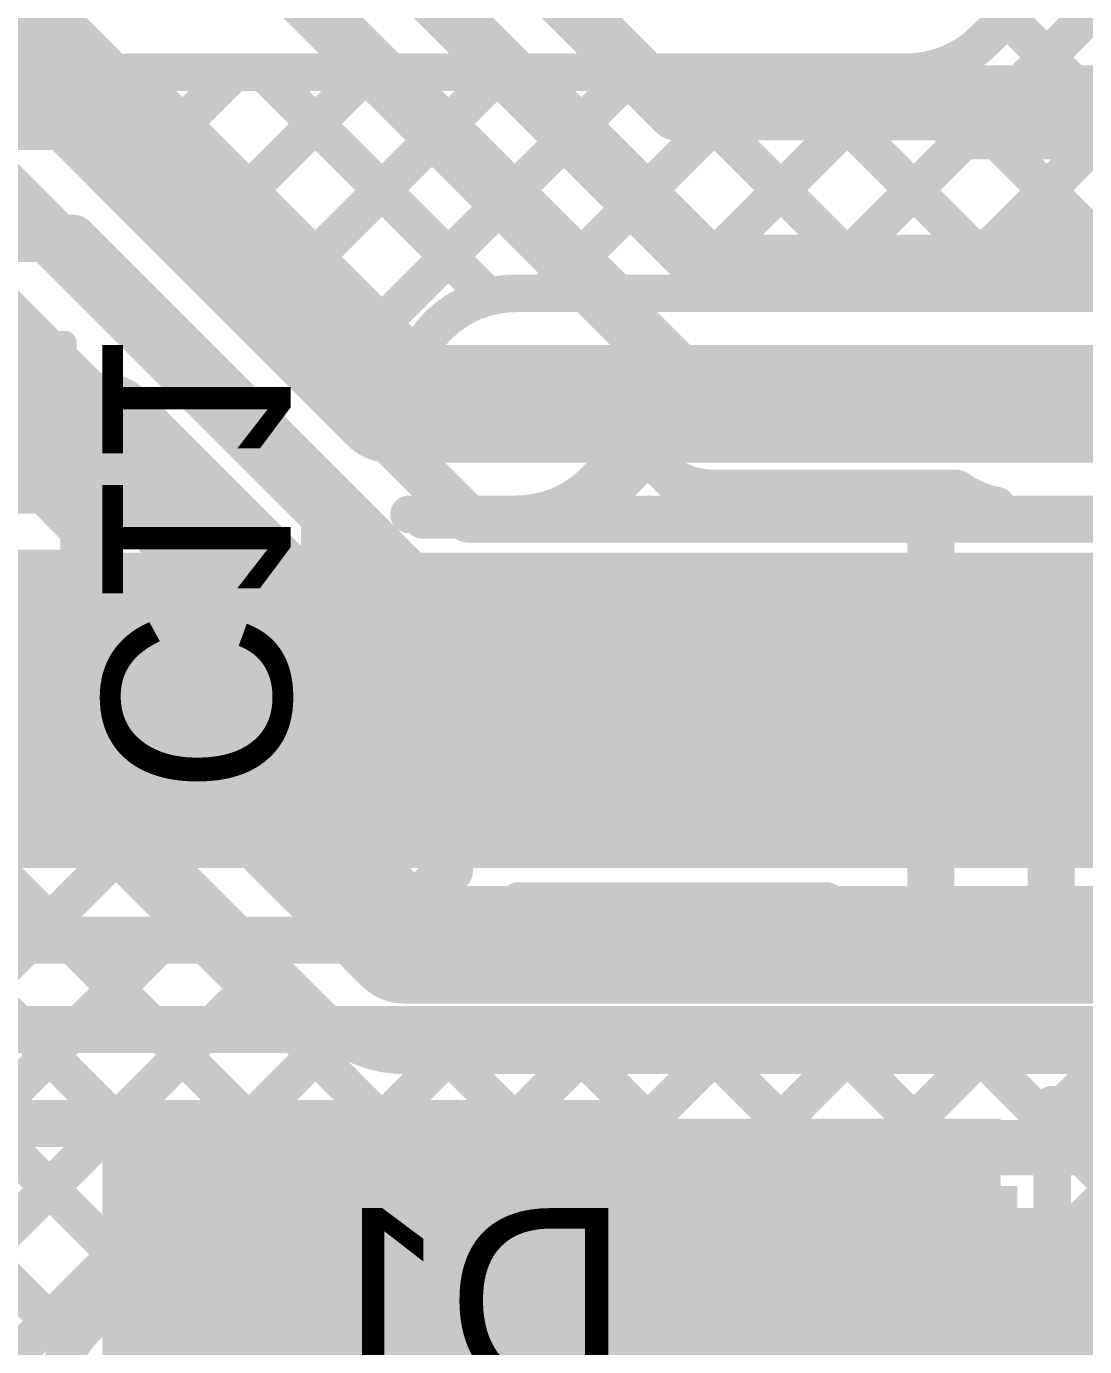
# Model space of a CAD drawing. Header units: millimetres. Extents: x 0.84 to 3.69, y 1.83 to 3.72.
# Drawn here: x 2.5548 to 2.7799, y 3.1766 to 3.4573 of the extents above; entities that cross this region are included whole.
import ezdxf

# ---------------------------------------------------------------- set-up
doc = ezdxf.new("R2010")
doc.units = ezdxf.units.MM
doc.header["$MEASUREMENT"] = 0
for name, color, linetype in [('BottomLayer', 5, 'Continuous'), ('BottomOverlay', 54, 'Continuous'), ('BottomPaste', 16, 'Continuous'), ('BottomSolder', 6, 'Continuous'), ('MultiLayer', 9, 'Continuous'), ('TopLayer', 1, 'Continuous'), ('TopOverlay', 2, 'Continuous'), ('TopPaste', 8, 'Continuous'), ('TopSolder', 216, 'Continuous'), ('ViaHoleLayer', 16, 'Continuous')]:
    doc.layers.add(name, color=color, linetype=linetype)

# ---------------------------------------------------------------- blocks, each defined once
blk = doc.blocks.new('MM3Z3V3B_B_3')
at = {"layer": 'BottomLayer'}
for points in [[(-0.05315, -0.01181), (-0.02953, -0.01181), (-0.05315, 0.01181), (-0.02953, 0.01181)], [(0.02953, -0.01181), (0.05315, -0.01181), (0.02953, 0.01181), (0.05315, 0.01181)]]:
    blk.add_solid(points, dxfattribs=at)
at = {"layer": 'BottomOverlay', "const_width": 0.005}
for points in [[(0.03891, 0.029), (-0.034, 0.029)], [(-0.034, 0.029), (-0.034, 0.021)], [(-0.034, -0.021), (-0.034, -0.029)], [(0.03891, -0.029), (-0.034, -0.029)]]:
    blk.add_lwpolyline(points, dxfattribs=at)
at = {"layer": 'BottomOverlay', "const_width": 0.0025}
for points in [[(-0.03525, 0.029, 1), (-0.03275, 0.029, 1)], [(-0.03525, 0.029, 1), (-0.03275, 0.029, 1)], [(0.03766, 0.029, 1), (0.04016, 0.029, 1)], [(-0.03525, 0.021, 1), (-0.03275, 0.021, 1)], [(-0.03525, -0.021, 1), (-0.03275, -0.021, 1)], [(-0.03525, -0.029, 1), (-0.03275, -0.029, 1)], [(-0.03525, -0.029, 1), (-0.03275, -0.029, 1)], [(0.03766, -0.029, 1), (0.04016, -0.029, 1)]]:
    blk.add_lwpolyline(points, format="xyb", close=True, dxfattribs=at)
at = {"layer": 'BottomOverlay'}
for points in [[(0.03891, 0.015), (0.083, 0.015), (0.03891, 0.031), (0.083, 0.031)], [(0.056, -0.018), (0.083, -0.018), (0.056, 0.016), (0.083, 0.016)], [(0.03891, -0.031), (0.083, -0.031), (0.03891, -0.015), (0.083, -0.015)]]:
    blk.add_solid(points, dxfattribs=at)
at = {"layer": 'BottomPaste'}
for points in [[(-0.05315, -0.01181), (-0.02953, -0.01181), (-0.05315, 0.01181), (-0.02953, 0.01181)], [(0.02953, -0.01181), (0.05315, -0.01181), (0.02953, 0.01181), (0.05315, 0.01181)]]:
    blk.add_solid(points, dxfattribs=at)
at = {"layer": 'BottomSolder'}
for points in [[(-0.05715, -0.01581), (-0.02553, -0.01581), (-0.05715, 0.01581), (-0.02553, 0.01581)], [(0.02553, -0.01581), (0.05715, -0.01581), (0.02553, 0.01581), (0.05715, 0.01581)]]:
    blk.add_solid(points, dxfattribs=at)
blk = doc.blocks.new('RES_2512_8')
at = {"layer": 'TopLayer'}
for points in [[(-0.15945, -0.06693), (-0.09646, -0.06693), (-0.15945, 0.06693), (-0.09646, 0.06693)], [(0.09646, -0.06693), (0.15945, -0.06693), (0.09646, 0.06693), (0.15945, 0.06693)]]:
    blk.add_solid(points, dxfattribs=at)
at = {"layer": 'TopOverlay', "const_width": 0.01}
for points in [[(0.16679, 0.073), (-0.167, 0.073)], [(-0.167, 0.073), (-0.167, -0.073)], [(0.16679, 0.073), (0.16679, -0.073)], [(0.16679, -0.073), (-0.167, -0.073)]]:
    blk.add_lwpolyline(points, dxfattribs=at)
at = {"layer": 'TopOverlay', "const_width": 0.005}
for points in [[(-0.1695, 0.073, 1), (-0.1645, 0.073, 1)], [(-0.1695, 0.073, 1), (-0.1645, 0.073, 1)], [(0.16429, 0.073, 1), (0.16929, 0.073, 1)], [(0.16429, 0.073, 1), (0.16929, 0.073, 1)], [(-0.1695, -0.073, 1), (-0.1645, -0.073, 1)], [(-0.1695, -0.073, 1), (-0.1645, -0.073, 1)], [(0.16429, -0.073, 1), (0.16929, -0.073, 1)], [(0.16429, -0.073, 1), (0.16929, -0.073, 1)]]:
    blk.add_lwpolyline(points, format="xyb", close=True, dxfattribs=at)
at = {"layer": 'TopPaste'}
for points in [[(-0.15945, -0.06693), (-0.09646, -0.06693), (-0.15945, 0.06693), (-0.09646, 0.06693)], [(0.09646, -0.06693), (0.15945, -0.06693), (0.09646, 0.06693), (0.15945, 0.06693)]]:
    blk.add_solid(points, dxfattribs=at)
at = {"layer": 'TopSolder'}
for points in [[(-0.16345, -0.07093), (-0.09246, -0.07093), (-0.16345, 0.07093), (-0.09246, 0.07093)], [(0.09246, -0.07093), (0.16345, -0.07093), (0.09246, 0.07093), (0.16345, 0.07093)]]:
    blk.add_solid(points, dxfattribs=at)
blk = doc.blocks.new('PS2801C_1_F3_A_18')
at = {"layer": 'TopLayer'}
for points in [[(-0.14961, 0.00728), (-0.09843, 0.00728), (-0.14961, 0.04272), (-0.09843, 0.04272)], [(0.09843, 0.00728), (0.14961, 0.00728), (0.09843, 0.04272), (0.14961, 0.04272)], [(-0.14961, -0.04272), (-0.09843, -0.04272), (-0.14961, -0.00728), (-0.09843, -0.00728)], [(0.09843, -0.04272), (0.14961, -0.04272), (0.09843, -0.00728), (0.14961, -0.00728)]]:
    blk.add_solid(points, dxfattribs=at)
at = {"layer": 'TopOverlay'}
for points, const_width in [([(-0.14002, 0.053, 1), (-0.14843, 0.053, 1)], 0.005), ([(-0.07547, 0.057, 1), (-0.07297, 0.057, 1)], 0.0025), ([(0.07753, 0.057, 1), (0.08003, 0.057, 1)], 0.0025), ([(-0.14968, 0.053, 1), (-0.14718, 0.053, 1)], 0.0025), ([(-0.14127, 0.053, 1), (-0.13877, 0.053, 1)], 0.0025), ([(-0.07547, -0.057, 1), (-0.07297, -0.057, 1)], 0.0025), ([(0.07753, -0.057, 1), (0.08003, -0.057, 1)], 0.0025)]:
    blk.add_lwpolyline(points, format="xyb", close=True, dxfattribs=dict(at, const_width=const_width))
at = {"layer": 'TopOverlay', "const_width": 0.005}
for points in [[(-0.07422, 0.057), (0.07878, 0.057)], [(-0.07422, -0.057), (0.07878, -0.057)]]:
    blk.add_lwpolyline(points, dxfattribs=at)
at = {"layer": 'TopPaste'}
for points in [[(-0.14961, 0.00728), (-0.09843, 0.00728), (-0.14961, 0.04272), (-0.09843, 0.04272)], [(0.09843, 0.00728), (0.14961, 0.00728), (0.09843, 0.04272), (0.14961, 0.04272)], [(-0.14961, -0.04272), (-0.09843, -0.04272), (-0.14961, -0.00728), (-0.09843, -0.00728)], [(0.09843, -0.04272), (0.14961, -0.04272), (0.09843, -0.00728), (0.14961, -0.00728)]]:
    blk.add_solid(points, dxfattribs=at)
at = {"layer": 'TopSolder'}
for points in [[(-0.15361, 0.00328), (-0.09443, 0.00328), (-0.15361, 0.04672), (-0.09443, 0.04672)], [(0.09443, 0.00328), (0.15361, 0.00328), (0.09443, 0.04672), (0.15361, 0.04672)], [(-0.15361, -0.04672), (-0.09443, -0.04672), (-0.15361, -0.00328), (-0.09443, -0.00328)], [(0.09443, -0.04672), (0.15361, -0.04672), (0.09443, -0.00328), (0.15361, -0.00328)]]:
    blk.add_solid(points, dxfattribs=at)
blk = doc.blocks.new('24_TSSOP_33')
at = {"layer": 'TopLayer'}
for points in [[(-0.1437, 0.05512), (-0.08465, 0.05512), (-0.1437, 0.07283), (-0.08465, 0.07283)], [(-0.1437, 0.02953), (-0.08465, 0.02953), (-0.1437, 0.04724), (-0.08465, 0.04724)], [(-0.1437, 0.00394), (-0.08465, 0.00394), (-0.1437, 0.02165), (-0.08465, 0.02165)], [(-0.1437, -0.02165), (-0.08465, -0.02165), (-0.1437, -0.00394), (-0.08465, -0.00394)], [(-0.1437, -0.04724), (-0.08465, -0.04724), (-0.1437, -0.02953), (-0.08465, -0.02953)], [(-0.1437, -0.07283), (-0.08465, -0.07283), (-0.1437, -0.05512), (-0.08465, -0.05512)], [(-0.1437, -0.09843), (-0.08465, -0.09843), (-0.1437, -0.08071), (-0.08465, -0.08071)], [(-0.1437, -0.12402), (-0.08465, -0.12402), (-0.1437, -0.1063), (-0.08465, -0.1063)], [(-0.1437, -0.14961), (-0.08465, -0.14961), (-0.1437, -0.13189), (-0.08465, -0.13189)]]:
    blk.add_solid(points, dxfattribs=at)
at = {"layer": 'TopPaste'}
for points in [[(-0.1437, 0.05512), (-0.08465, 0.05512), (-0.1437, 0.07283), (-0.08465, 0.07283)], [(-0.1437, 0.02953), (-0.08465, 0.02953), (-0.1437, 0.04724), (-0.08465, 0.04724)], [(-0.1437, 0.00394), (-0.08465, 0.00394), (-0.1437, 0.02165), (-0.08465, 0.02165)], [(-0.1437, -0.02165), (-0.08465, -0.02165), (-0.1437, -0.00394), (-0.08465, -0.00394)], [(-0.1437, -0.04724), (-0.08465, -0.04724), (-0.1437, -0.02953), (-0.08465, -0.02953)], [(-0.1437, -0.07283), (-0.08465, -0.07283), (-0.1437, -0.05512), (-0.08465, -0.05512)], [(-0.1437, -0.09843), (-0.08465, -0.09843), (-0.1437, -0.08071), (-0.08465, -0.08071)], [(-0.1437, -0.12402), (-0.08465, -0.12402), (-0.1437, -0.1063), (-0.08465, -0.1063)], [(-0.1437, -0.14961), (-0.08465, -0.14961), (-0.1437, -0.13189), (-0.08465, -0.13189)]]:
    blk.add_solid(points, dxfattribs=at)
at = {"layer": 'TopSolder'}
for points in [[(-0.1477, 0.07671), (-0.08065, 0.07671), (-0.1477, 0.10243), (-0.08065, 0.10243)], [(-0.1477, 0.05112), (-0.08065, 0.05112), (-0.1477, 0.07683), (-0.08065, 0.07683)], [(-0.1477, 0.02553), (-0.08065, 0.02553), (-0.1477, 0.05124), (-0.08065, 0.05124)], [(-0.1477, -0.00006), (-0.08065, -0.00006), (-0.1477, 0.02565), (-0.08065, 0.02565)], [(-0.1477, -0.02565), (-0.08065, -0.02565), (-0.1477, 0.00006), (-0.08065, 0.00006)], [(-0.1477, -0.05124), (-0.08065, -0.05124), (-0.1477, -0.02553), (-0.08065, -0.02553)], [(-0.1477, -0.07683), (-0.08065, -0.07683), (-0.1477, -0.05112), (-0.08065, -0.05112)], [(-0.1477, -0.10243), (-0.08065, -0.10243), (-0.1477, -0.07671), (-0.08065, -0.07671)], [(-0.1477, -0.12802), (-0.08065, -0.12802), (-0.1477, -0.1023), (-0.08065, -0.1023)], [(-0.1477, -0.15361), (-0.08065, -0.15361), (-0.1477, -0.12789), (-0.08065, -0.12789)]]:
    blk.add_solid(points, dxfattribs=at)
blk = doc.blocks.new('R__0603_B_41')
at = {"layer": 'BottomLayer'}
for points in [[(-0.015, -0.0175), (-0.015, 0.0175), (-0.045, -0.0175), (-0.045, 0.0175)], [(0.045, -0.0175), (0.045, 0.0175), (0.015, -0.0175), (0.015, 0.0175)]]:
    blk.add_solid(points, dxfattribs=at)
at = {"layer": 'BottomOverlay', "const_width": 0.005}
for points in [[(0.049, 0.021), (-0.049, 0.021)], [(-0.049, -0.021), (-0.049, 0.021)], [(0.049, -0.021), (0.049, 0.021)], [(0.049, -0.021), (-0.049, -0.021)]]:
    blk.add_lwpolyline(points, dxfattribs=at)
at = {"layer": 'BottomOverlay', "const_width": 0.0025}
for points in [[(-0.05025, 0.021, 1), (-0.04775, 0.021, 1)], [(-0.05025, 0.021, 1), (-0.04775, 0.021, 1)], [(0.04775, 0.021, 1), (0.05025, 0.021, 1)], [(0.04775, 0.021, 1), (0.05025, 0.021, 1)], [(-0.05025, -0.021, 1), (-0.04775, -0.021, 1)], [(-0.05025, -0.021, 1), (-0.04775, -0.021, 1)], [(0.04775, -0.021, 1), (0.05025, -0.021, 1)], [(0.04775, -0.021, 1), (0.05025, -0.021, 1)]]:
    blk.add_lwpolyline(points, format="xyb", close=True, dxfattribs=at)
at = {"layer": 'BottomPaste'}
for points in [[(-0.015, -0.0175), (-0.015, 0.0175), (-0.045, -0.0175), (-0.045, 0.0175)], [(0.045, -0.0175), (0.045, 0.0175), (0.015, -0.0175), (0.015, 0.0175)]]:
    blk.add_solid(points, dxfattribs=at)
at = {"layer": 'BottomSolder'}
for points in [[(-0.011, -0.0215), (-0.011, 0.0215), (-0.049, -0.0215), (-0.049, 0.0215)], [(0.049, -0.0215), (0.049, 0.0215), (0.011, -0.0215), (0.011, 0.0215)]]:
    blk.add_solid(points, dxfattribs=at)
blk = doc.blocks.new('C__0603_B_83')
at = {"layer": 'BottomLayer'}
for points in [[(-0.015, -0.0175), (-0.015, 0.0175), (-0.045, -0.0175), (-0.045, 0.0175)], [(0.045, -0.0175), (0.045, 0.0175), (0.015, -0.0175), (0.015, 0.0175)]]:
    blk.add_solid(points, dxfattribs=at)
at = {"layer": 'BottomOverlay', "const_width": 0.005}
for points in [[(-0.049, 0.021), (-0.018, 0.021)], [(-0.049, 0.021), (-0.049, -0.021)], [(0.018, 0.021), (0.049, 0.021)], [(0.049, 0.021), (0.049, -0.021)], [(-0.049, -0.021), (-0.018, -0.021)], [(0.018, -0.021), (0.049, -0.021)]]:
    blk.add_lwpolyline(points, dxfattribs=at)
at = {"layer": 'BottomOverlay', "const_width": 0.0025}
for points in [[(-0.05025, 0.021, 1), (-0.04775, 0.021, 1)], [(-0.05025, 0.021, 1), (-0.04775, 0.021, 1)], [(-0.01925, 0.021, 1), (-0.01675, 0.021, 1)], [(0.01675, 0.021, 1), (0.01925, 0.021, 1)], [(0.04775, 0.021, 1), (0.05025, 0.021, 1)], [(0.04775, 0.021, 1), (0.05025, 0.021, 1)], [(-0.05025, -0.021, 1), (-0.04775, -0.021, 1)], [(-0.05025, -0.021, 1), (-0.04775, -0.021, 1)], [(-0.01925, -0.021, 1), (-0.01675, -0.021, 1)], [(0.01675, -0.021, 1), (0.01925, -0.021, 1)], [(0.04775, -0.021, 1), (0.05025, -0.021, 1)], [(0.04775, -0.021, 1), (0.05025, -0.021, 1)]]:
    blk.add_lwpolyline(points, format="xyb", close=True, dxfattribs=at)
at = {"layer": 'BottomPaste'}
for points in [[(-0.015, -0.0175), (-0.015, 0.0175), (-0.045, -0.0175), (-0.045, 0.0175)], [(0.045, -0.0175), (0.045, 0.0175), (0.015, -0.0175), (0.015, 0.0175)]]:
    blk.add_solid(points, dxfattribs=at)
at = {"layer": 'BottomSolder'}
for points in [[(-0.01264, -0.01986), (-0.01264, 0.01986), (-0.04736, -0.01986), (-0.04736, 0.01986)], [(0.04736, -0.01986), (0.04736, 0.01986), (0.01264, -0.01986), (0.01264, 0.01986)]]:
    blk.add_solid(points, dxfattribs=at)

msp = doc.modelspace()

# ---------------------------------------------------------------- linework, layer by layer
at = {"layer": 'BottomLayer'}
for points, const_width in [([(2.72168, 3.4005), (2.84668, 3.5255)], 0.008), ([(2.74996, 3.4005), (2.87496, 3.5255)], 0.008), ([(2.77825, 3.4005), (2.90325, 3.5255)], 0.008), ([(2.75863, 3.4544), (2.82007, 3.51583)], 0.008), ([(2.76339, 3.45915), (2.82204, 3.4005)], 0.008), ([(2.57648, 3.4475), (2.742, 3.4475)], 0.008), ([(2.57668, 3.4473), (2.6375, 3.38648)], 0.008), ([(2.57705, 3.4475), (2.63768, 3.38687)], 0.008), ([(2.58773, 3.43625), (2.59897, 3.4475)], 0.008), ([(2.60187, 3.42211), (2.62726, 3.4475)], 0.008), ([(2.60533, 3.4475), (2.65309, 3.39974)], 0.008), ([(2.61601, 3.40797), (2.65554, 3.4475)], 0.008), ([(2.63015, 3.39383), (2.68382, 3.4475)], 0.008), ([(2.63362, 3.4475), (2.68062, 3.4005)], 0.008), ([(2.6619, 3.4475), (2.7089, 3.4005)], 0.008), ([(2.66511, 3.4005), (2.71211, 3.4475)], 0.008), ([(2.69019, 3.4475), (2.73719, 3.4005)], 0.008), ([(2.69339, 3.4005), (2.74039, 3.4475)], 0.008), ([(2.71847, 3.4475), (2.76547, 3.4005)], 0.008), ([(2.74635, 3.44791), (2.79376, 3.4005)], 0.008), ([(2.199, 3.436), (2.56535, 3.436)], 0.01), ([(2.56535, 3.436), (2.64885, 3.3525)], 0.01), ([(2.134, 3.41219), (2.56481, 3.41219)], 0.01), ([(2.56481, 3.41219), (2.6415, 3.3355)], 0.01), ([(2.659, 3.4005), (3.11, 3.4005)], 0.008), ([(2.659, 3.377), (3.11, 3.377)], 0.025), ([(2.542, 3.371), (2.57135, 3.371)], 0.025), ([(2.57135, 3.371), (2.63535, 3.307)], 0.025), ([(2.64885, 3.3525), (2.9215, 3.3525)], 0.01), ([(2.5235, 3.342), (2.56712, 3.342)], 0.008), ([(2.56712, 3.342), (2.57462, 3.3345)], 0.008), ([(2.5205, 3.337), (2.5705, 3.337)], 0.008), ([(2.6415, 3.3355), (2.91446, 3.3355)], 0.01), ([(2.5705, 3.3345), (2.57462, 3.3345)], 0.008), ([(2.542, 3.311), (2.5861, 3.311)], 0.025), ([(2.5861, 3.311), (2.6351, 3.262)], 0.025), ([(2.63535, 3.307), (2.804, 3.307)], 0.025), ([(2.45421, 3.2875), (2.56454, 3.17717)], 0.008), ([(2.5705, 3.2875), (2.57636, 3.2875)], 0.008), ([(2.57636, 3.2875), (2.61846, 3.2454)], 0.008), ([(2.46195, 3.16906), (2.57838, 3.28548)], 0.008), ([(2.48499, 3.285), (2.57838, 3.19161)], 0.008), ([(2.51328, 3.285), (2.59252, 3.20575)], 0.008), ([(2.5205, 3.285), (2.5705, 3.285)], 0.008), ([(2.54156, 3.285), (2.61002, 3.21654)], 0.008), ([(2.56984, 3.285), (2.63807, 3.21677)], 0.008), ([(2.36871, 3.04753), (2.59252, 3.27134)], 0.008), ([(2.6351, 3.262), (2.846, 3.262)], 0.025), ([(2.38285, 3.03339), (2.60666, 3.2572)], 0.008), ([(2.39699, 3.01924), (2.62097, 3.24322)], 0.008), ([(2.6228, 3.21677), (2.64453, 3.2385)], 0.008), ([(2.6351, 3.2385), (2.83627, 3.2385)], 0.008), ([(2.64463, 3.2385), (2.66636, 3.21677)], 0.008), ([(2.65109, 3.21677), (2.67281, 3.2385)], 0.008), ([(2.67291, 3.2385), (2.69464, 3.21677)], 0.008), ([(2.67937, 3.21677), (2.7011, 3.2385)], 0.008), ([(2.7012, 3.2385), (2.72293, 3.21677)], 0.008), ([(2.70765, 3.21677), (2.72938, 3.2385)], 0.008), ([(2.72948, 3.2385), (2.75098, 3.217)], 0.008), ([(2.73568, 3.21651), (2.75767, 3.2385)], 0.008), ([(2.75777, 3.2385), (2.77927, 3.217)], 0.008), ([(2.76445, 3.217), (2.78595, 3.2385)], 0.008), ([(2.61327, 3.21677), (2.73217, 3.21677)], 0.008), ([(2.73782, 3.21608), (2.744, 3.21608)], 0.008), ([(2.744, 3.217), (2.78904, 3.217)], 0.008), ([(2.56738, 3.18062), (2.59664, 3.20987)], 0.008), ([(2.584, 3.164), (2.61327, 3.19327)], 0.025), ([(2.61327, 3.19327), (2.73217, 3.19327)], 0.025)]:
    msp.add_lwpolyline(points, dxfattribs=dict(at, const_width=const_width))
for points, const_width in [([(2.76139, 3.45915, 1), (2.76539, 3.45915, 1)], 0.004), ([(2.75662, 3.45438, 1), (2.76062, 3.45438, 1)], 0.004), ([(2.75663, 3.4544, 1), (2.76063, 3.4544, 1)], 0.004), ([(2.75663, 3.4544, 1), (2.76063, 3.4544, 1)], 0.004), ([(2.57448, 3.4475, 1), (2.57848, 3.4475, 1)], 0.004), ([(2.57468, 3.4473, 1), (2.57868, 3.4473, 1)], 0.004), ([(2.57505, 3.4475, 1), (2.57905, 3.4475, 1)], 0.004), ([(2.59697, 3.4475, 1), (2.60097, 3.4475, 1)], 0.004), ([(2.60333, 3.4475, 1), (2.60733, 3.4475, 1)], 0.004), ([(2.62526, 3.4475, 1), (2.62926, 3.4475, 1)], 0.004), ([(2.63162, 3.4475, 1), (2.63562, 3.4475, 1)], 0.004), ([(2.65354, 3.4475, 1), (2.65754, 3.4475, 1)], 0.004), ([(2.6599, 3.4475, 1), (2.6639, 3.4475, 1)], 0.004), ([(2.68182, 3.4475, 1), (2.68582, 3.4475, 1)], 0.004), ([(2.68819, 3.4475, 1), (2.69219, 3.4475, 1)], 0.004), ([(2.71011, 3.4475, 1), (2.71411, 3.4475, 1)], 0.004), ([(2.71647, 3.4475, 1), (2.72047, 3.4475, 1)], 0.004), ([(2.73839, 3.4475, 1), (2.74239, 3.4475, 1)], 0.004), ([(2.74, 3.4475, 1), (2.744, 3.4475, 1)], 0.004), ([(2.74, 3.4475, 1), (2.744, 3.4475, 1)], 0.004), ([(2.74, 3.4475, 1), (2.744, 3.4475, 1)], 0.004), ([(2.74435, 3.44791, 1), (2.74835, 3.44791, 1)], 0.004), ([(2.56285, 3.436, 1), (2.56785, 3.436, 1)], 0.005), ([(2.56285, 3.436, 1), (2.56785, 3.436, 1)], 0.005), ([(2.58573, 3.43625, 1), (2.58973, 3.43625, 1)], 0.004), ([(2.59987, 3.42211, 1), (2.60387, 3.42211, 1)], 0.004), ([(2.56231, 3.41219, 1), (2.56731, 3.41219, 1)], 0.005), ([(2.56231, 3.41219, 1), (2.56731, 3.41219, 1)], 0.005), ([(2.61401, 3.40797, 1), (2.61801, 3.40797, 1)], 0.004), ([(2.65109, 3.39974, 1), (2.65509, 3.39974, 1)], 0.004), ([(2.657, 3.4005, 1), (2.661, 3.4005, 1)], 0.004), ([(2.657, 3.4005, 1), (2.661, 3.4005, 1)], 0.004), ([(2.66311, 3.4005, 1), (2.66711, 3.4005, 1)], 0.004), ([(2.67862, 3.4005, 1), (2.68262, 3.4005, 1)], 0.004), ([(2.69139, 3.4005, 1), (2.69539, 3.4005, 1)], 0.004), ([(2.7069, 3.4005, 1), (2.7109, 3.4005, 1)], 0.004), ([(2.71968, 3.4005, 1), (2.72368, 3.4005, 1)], 0.004), ([(2.73519, 3.4005, 1), (2.73919, 3.4005, 1)], 0.004), ([(2.74796, 3.4005, 1), (2.75196, 3.4005, 1)], 0.004), ([(2.76347, 3.4005, 1), (2.76747, 3.4005, 1)], 0.004), ([(2.77625, 3.4005, 1), (2.78025, 3.4005, 1)], 0.004), ([(2.62815, 3.39383, 1), (2.63215, 3.39383, 1)], 0.004), ([(2.63568, 3.38687, 1), (2.63968, 3.38687, 1)], 0.004), ([(2.6355, 3.38648, 1), (2.6395, 3.38648, 1)], 0.004), ([(2.6355, 3.38648, 1), (2.6395, 3.38648, 1)], 0.004), ([(2.65275, 3.377, 1), (2.66525, 3.377, 1)], 0.0125), ([(2.65309, 3.377, 1), (2.66491, 3.377, 1)], 0.01181), ([(2.5651, 3.371, 1), (2.5776, 3.371, 1)], 0.0125), ([(2.5651, 3.371, 1), (2.5776, 3.371, 1)], 0.0125), ([(2.64635, 3.3525, 1), (2.65135, 3.3525, 1)], 0.005), ([(2.64635, 3.3525, 1), (2.65135, 3.3525, 1)], 0.005), ([(2.56512, 3.342, 1), (2.56912, 3.342, 1)], 0.004), ([(2.56512, 3.342, 1), (2.56912, 3.342, 1)], 0.004), ([(2.5685, 3.337, 1), (2.5725, 3.337, 1)], 0.004), ([(2.639, 3.3355, 1), (2.644, 3.3355, 1)], 0.005), ([(2.639, 3.3355, 1), (2.644, 3.3355, 1)], 0.005), ([(2.5685, 3.3345, 1), (2.5725, 3.3345, 1)], 0.004), ([(2.57262, 3.3345, 1), (2.57662, 3.3345, 1)], 0.004), ([(2.57262, 3.3345, 1), (2.57662, 3.3345, 1)], 0.004), ([(2.57985, 3.311, 1), (2.59235, 3.311, 1)], 0.0125), ([(2.57985, 3.311, 1), (2.59235, 3.311, 1)], 0.0125), ([(2.6291, 3.307, 1), (2.6416, 3.307, 1)], 0.0125), ([(2.6291, 3.307, 1), (2.6416, 3.307, 1)], 0.0125), ([(2.5685, 3.2875, 1), (2.5725, 3.2875, 1)], 0.004), ([(2.57436, 3.2875, 1), (2.57836, 3.2875, 1)], 0.004), ([(2.57436, 3.2875, 1), (2.57836, 3.2875, 1)], 0.004), ([(2.56784, 3.285, 1), (2.57184, 3.285, 1)], 0.004), ([(2.5685, 3.285, 1), (2.5725, 3.285, 1)], 0.004), ([(2.57638, 3.28548, 1), (2.58038, 3.28548, 1)], 0.004), ([(2.59052, 3.27134, 1), (2.59452, 3.27134, 1)], 0.004), ([(2.62885, 3.262, 1), (2.64135, 3.262, 1)], 0.0125), ([(2.62885, 3.262, 1), (2.64135, 3.262, 1)], 0.0125), ([(2.60466, 3.2572, 1), (2.60866, 3.2572, 1)], 0.004), ([(2.61646, 3.2454, 1), (2.62046, 3.2454, 1)], 0.004), ([(2.61646, 3.2454, 1), (2.62046, 3.2454, 1)], 0.004), ([(2.61648, 3.24538, 1), (2.62048, 3.24538, 1)], 0.004), ([(2.61897, 3.24322, 1), (2.62297, 3.24322, 1)], 0.004), ([(2.6331, 3.2385, 1), (2.6371, 3.2385, 1)], 0.004), ([(2.6331, 3.2385, 1), (2.6371, 3.2385, 1)], 0.004), ([(2.6331, 3.2385, 1), (2.6371, 3.2385, 1)], 0.004), ([(2.64253, 3.2385, 1), (2.64653, 3.2385, 1)], 0.004), ([(2.64263, 3.2385, 1), (2.64663, 3.2385, 1)], 0.004), ([(2.67082, 3.2385, 1), (2.67482, 3.2385, 1)], 0.004), ([(2.67091, 3.2385, 1), (2.67491, 3.2385, 1)], 0.004), ([(2.6991, 3.2385, 1), (2.7031, 3.2385, 1)], 0.004), ([(2.6992, 3.2385, 1), (2.7032, 3.2385, 1)], 0.004), ([(2.72738, 3.2385, 1), (2.73138, 3.2385, 1)], 0.004), ([(2.72748, 3.2385, 1), (2.73148, 3.2385, 1)], 0.004), ([(2.75567, 3.2385, 1), (2.75967, 3.2385, 1)], 0.004), ([(2.75577, 3.2385, 1), (2.75977, 3.2385, 1)], 0.004), ([(2.60802, 3.21654, 1), (2.61202, 3.21654, 1)], 0.004), ([(2.61127, 3.21677, 1), (2.61527, 3.21677, 1)], 0.004), ([(2.61127, 3.21677, 1), (2.61527, 3.21677, 1)], 0.004), ([(2.61127, 3.21677, 1), (2.61527, 3.21677, 1)], 0.004), ([(2.6208, 3.21677, 1), (2.6248, 3.21677, 1)], 0.004), ([(2.63607, 3.21677, 1), (2.64007, 3.21677, 1)], 0.004), ([(2.64909, 3.21677, 1), (2.65309, 3.21677, 1)], 0.004), ([(2.66436, 3.21677, 1), (2.66836, 3.21677, 1)], 0.004), ([(2.67737, 3.21677, 1), (2.68137, 3.21677, 1)], 0.004), ([(2.69264, 3.21677, 1), (2.69664, 3.21677, 1)], 0.004), ([(2.70565, 3.21677, 1), (2.70965, 3.21677, 1)], 0.004), ([(2.72093, 3.21677, 1), (2.72493, 3.21677, 1)], 0.004), ([(2.73017, 3.21677, 1), (2.73417, 3.21677, 1)], 0.004), ([(2.73017, 3.21677, 1), (2.73417, 3.21677, 1)], 0.004), ([(2.73368, 3.21651, 1), (2.73768, 3.21651, 1)], 0.004), ([(2.73582, 3.21608, 1), (2.73982, 3.21608, 1)], 0.004), ([(2.73582, 3.21608, 1), (2.73982, 3.21608, 1)], 0.004), ([(2.742, 3.217, 1), (2.746, 3.217, 1)], 0.004), ([(2.742, 3.21608, 1), (2.746, 3.21608, 1)], 0.004), ([(2.74898, 3.217, 1), (2.75298, 3.217, 1)], 0.004), ([(2.76245, 3.217, 1), (2.76645, 3.217, 1)], 0.004), ([(2.77727, 3.217, 1), (2.78127, 3.217, 1)], 0.004), ([(2.59464, 3.20987, 1), (2.59864, 3.20987, 1)], 0.004), ([(2.59464, 3.20987, 1), (2.59864, 3.20987, 1)], 0.004), ([(2.59465, 3.20989, 1), (2.59865, 3.20989, 1)], 0.004), ([(2.59052, 3.20575, 1), (2.59452, 3.20575, 1)], 0.004), ([(2.60702, 3.19327, 1), (2.61952, 3.19327, 1)], 0.0125), ([(2.60702, 3.19327, 1), (2.61952, 3.19327, 1)], 0.0125), ([(2.72592, 3.19327, 1), (2.73842, 3.19327, 1)], 0.0125), ([(2.57638, 3.19161, 1), (2.58038, 3.19161, 1)], 0.004), ([(2.56538, 3.18062, 1), (2.56938, 3.18062, 1)], 0.004), ([(2.56538, 3.18062, 1), (2.56938, 3.18062, 1)], 0.004), ([(2.56254, 3.17717, 1), (2.56654, 3.17717, 1)], 0.004)]:
    msp.add_lwpolyline(points, format="xyb", close=True, dxfattribs=dict(at, const_width=const_width))
at = {"layer": 'BottomLayer', "const_width": 0.008}
for points in [[(2.75863, 3.4544, -0.199188), (2.742, 3.4475)], [(2.75862, 3.45438, -0.198912), (2.742, 3.4475)], [(2.6375, 3.38648, -0.297185), (2.659, 3.4005)], [(2.6351, 3.2385, -0.199188), (2.61846, 3.2454)], [(2.6351, 3.2385, -0.198912), (2.61848, 3.24538)], [(2.59664, 3.20987, -0.199188), (2.61327, 3.21677)], [(2.59665, 3.20989, -0.198912), (2.61327, 3.21677)], [(2.73217, 3.21677, -0.060762), (2.73782, 3.21608)], [(2.60062, 3.14738, -1), (2.56738, 3.18062)]]:
    msp.add_lwpolyline(points, format="xyb", dxfattribs=at)
at = {"layer": 'BottomLayer'}
msp.add_solid([(2.755, 2.865), (2.831, 2.865), (2.755, 3.206), (2.831, 3.206)], dxfattribs=at)
at = {"layer": 'BottomSolder', "const_width": 0.00991}
msp.add_lwpolyline([(2.65405, 3.377, 1), (2.66395, 3.377, 1)], format="xyb", close=True, dxfattribs=at)
at = {"layer": 'MultiLayer', "const_width": 0.01181}
msp.add_lwpolyline([(2.65309, 3.377, 1), (2.66491, 3.377, 1)], format="xyb", close=True, dxfattribs=at)
at = {"layer": 'TopLayer'}
for points, const_width in [([(2.49125, 3.51775), (2.632, 3.377)], 0.025), ([(2.48361, 3.489), (2.6192, 3.35341)], 0.012), ([(2.6448, 3.4872), (2.693, 3.439)], 0.012), ([(2.59361, 3.48339), (2.701, 3.376)], 0.012), ([(2.6192, 3.48554), (2.69774, 3.407)], 0.012), ([(2.47574, 3.47), (2.59361, 3.35213)], 0.012), ([(2.756, 3.439), (3.25, 3.439)], 0.02), ([(2.693, 3.439), (2.756, 3.439)], 0.012), ([(2.49587, 3.423), (2.56802, 3.35085)], 0.012), ([(2.769, 3.407), (3.24382, 3.407)], 0.02), ([(2.69774, 3.407), (2.769, 3.407)], 0.012), ([(2.632, 3.377), (2.659, 3.377)], 0.025), ([(2.765, 3.376), (2.95, 3.376)], 0.02), ([(2.701, 3.376), (2.765, 3.376)], 0.012), ([(2.68174, 3.37109), (2.70048, 3.35235)], 0.008), ([(2.68177, 3.37119), (2.68896, 3.364)], 0.008), ([(2.67353, 3.35235), (2.68707, 3.36589)], 0.008), ([(2.701, 3.359), (2.75267, 3.359)], 0.008), ([(2.70182, 3.35235), (2.70846, 3.359)], 0.008), ([(2.72212, 3.359), (2.72576, 3.35535)], 0.008), ([(2.7331, 3.35535), (2.73675, 3.359)], 0.008), ([(2.7504, 3.359), (2.75405, 3.35535)], 0.008), ([(2.59361, 3.31183), (2.59361, 3.35213)], 0.012), ([(2.6192, 3.31183), (2.6192, 3.35341)], 0.012), ([(2.6362, 3.3535), (2.659, 3.3535)], 0.008), ([(2.66887, 3.35568), (2.6722, 3.35235)], 0.008), ([(2.7243, 3.35535), (2.74989, 3.35535)], 0.008), ([(2.74989, 3.35535), (2.76116, 3.35535)], 0.008), ([(2.74989, 3.35535), (2.76116, 3.35535)], 0.008), ([(2.56802, 3.31183), (2.56802, 3.35085)], 0.012), ([(2.63906, 3.35235), (2.65053, 3.35235)], 0.008), ([(2.65053, 3.35235), (2.66465, 3.35235)], 0.008), ([(2.65053, 3.35235), (2.66465, 3.35235)], 0.008), ([(2.66465, 3.35235), (2.67612, 3.35235)], 0.008), ([(2.67612, 3.35235), (2.69024, 3.35235)], 0.008), ([(2.67612, 3.35235), (2.69024, 3.35235)], 0.008), ([(2.69024, 3.35235), (2.70171, 3.35235)], 0.008), ([(2.70171, 3.35235), (2.71583, 3.35235)], 0.008), ([(2.70171, 3.35235), (2.71583, 3.35235)], 0.008), ([(2.71583, 3.35235), (2.7243, 3.35235)], 0.008), ([(2.74716, 3.31183), (2.74716, 3.35135)], 0.01), ([(2.6448, 3.2778), (2.6448, 3.31183)], 0.01), ([(2.74716, 3.2723), (2.74716, 3.31183)], 0.01), ([(2.77275, 3.2723), (2.77275, 3.31183)], 0.01), ([(2.63, 3.263), (2.6448, 3.2778)], 0.01), ([(2.65942, 3.2713), (2.66465, 3.2713)], 0.008), ([(2.65942, 3.2713), (2.66465, 3.2713)], 0.008), ([(2.66465, 3.2713), (2.67612, 3.2713)], 0.008), ([(2.66603, 3.26), (2.67733, 3.2713)], 0.008), ([(2.6684, 3.2713), (2.6797, 3.26)], 0.008), ([(2.67612, 3.2713), (2.69024, 3.2713)], 0.008), ([(2.67612, 3.2713), (2.69024, 3.2713)], 0.008), ([(2.69024, 3.2713), (2.70171, 3.2713)], 0.008), ([(2.69432, 3.26), (2.70561, 3.2713)], 0.008), ([(2.69668, 3.2713), (2.70798, 3.26)], 0.008), ([(2.70171, 3.2713), (2.71583, 3.2713)], 0.008), ([(2.70171, 3.2713), (2.71583, 3.2713)], 0.008), ([(2.71583, 3.2713), (2.7243, 3.2713)], 0.008), ([(2.72497, 3.2713), (2.72797, 3.2683)], 0.008), ([(2.64963, 3.26), (2.6561, 3.26647)], 0.008), ([(2.7226, 3.26), (2.7309, 3.2683)], 0.008), ([(2.7243, 3.2683), (2.74989, 3.2683)], 0.008), ([(2.72797, 3.2683), (2.73627, 3.26)], 0.008), ([(2.74989, 3.2683), (2.77002, 3.2683)], 0.008), ([(2.74989, 3.2683), (2.77002, 3.2683)], 0.008), ([(2.75088, 3.26), (2.75918, 3.2683)], 0.008), ([(2.75625, 3.2683), (2.76455, 3.26)], 0.008), ([(2.77002, 3.2683), (2.79561, 3.2683)], 0.008), ([(2.77917, 3.26), (2.78747, 3.2683)], 0.008), ([(2.163, 3.263), (2.63, 3.263)], 0.01), ([(2.64963, 3.26), (2.96937, 3.26)], 0.008), ([(2.218, 3.244), (2.976, 3.244)], 0.01), ([(2.773, 3.22555), (2.77545, 3.228)], 0.008), ([(2.773, 3.16898), (2.83202, 3.228)], 0.008), ([(2.773, 3.16698), (2.773, 3.228)], 0.008), ([(2.773, 3.228), (2.976, 3.228)], 0.008), ([(2.773, 3.19726), (2.80374, 3.228)], 0.008), ([(2.773, 3.22327), (2.81028, 3.18598)], 0.008), ([(2.773, 3.19498), (2.79614, 3.17184)], 0.008)]:
    msp.add_lwpolyline(points, dxfattribs=dict(at, const_width=const_width))
for points, const_width in [([(2.751, 3.439, 1), (2.761, 3.439, 1)], 0.01), ([(2.69, 3.439, 1), (2.696, 3.439, 1)], 0.006), ([(2.69, 3.439, 1), (2.696, 3.439, 1)], 0.006), ([(2.753, 3.439, 1), (2.759, 3.439, 1)], 0.006), ([(2.764, 3.407, 1), (2.774, 3.407, 1)], 0.01), ([(2.69474, 3.407, 1), (2.70074, 3.407, 1)], 0.006), ([(2.69474, 3.407, 1), (2.70074, 3.407, 1)], 0.006), ([(2.766, 3.407, 1), (2.772, 3.407, 1)], 0.006), ([(2.62575, 3.377, 1), (2.63825, 3.377, 1)], 0.0125), ([(2.62575, 3.377, 1), (2.63825, 3.377, 1)], 0.0125), ([(2.65275, 3.377, 1), (2.66525, 3.377, 1)], 0.0125), ([(2.65309, 3.377, 1), (2.66491, 3.377, 1)], 0.01181), ([(2.76, 3.376, 1), (2.77, 3.376, 1)], 0.01), ([(2.698, 3.376, 1), (2.704, 3.376, 1)], 0.006), ([(2.698, 3.376, 1), (2.704, 3.376, 1)], 0.006), ([(2.762, 3.376, 1), (2.768, 3.376, 1)], 0.006), ([(2.67974, 3.37109, 1), (2.68374, 3.37109, 1)], 0.004), ([(2.67977, 3.37119, 1), (2.68377, 3.37119, 1)], 0.004), ([(2.67977, 3.37119, 1), (2.68377, 3.37119, 1)], 0.004), ([(2.68507, 3.36589, 1), (2.68907, 3.36589, 1)], 0.004), ([(2.68696, 3.364, 1), (2.69096, 3.364, 1)], 0.004), ([(2.68696, 3.364, 1), (2.69096, 3.364, 1)], 0.004), ([(2.68698, 3.36398, 1), (2.69098, 3.36398, 1)], 0.004), ([(2.699, 3.359, 1), (2.703, 3.359, 1)], 0.004), ([(2.699, 3.359, 1), (2.703, 3.359, 1)], 0.004), ([(2.699, 3.359, 1), (2.703, 3.359, 1)], 0.004), ([(2.70646, 3.359, 1), (2.71046, 3.359, 1)], 0.004), ([(2.72012, 3.359, 1), (2.72412, 3.359, 1)], 0.004), ([(2.73475, 3.359, 1), (2.73875, 3.359, 1)], 0.004), ([(2.7484, 3.359, 1), (2.7524, 3.359, 1)], 0.004), ([(2.75067, 3.359, 1), (2.75467, 3.359, 1)], 0.004), ([(2.75067, 3.359, 1), (2.75467, 3.359, 1)], 0.004), ([(2.59061, 3.35213, 1), (2.59661, 3.35213, 1)], 0.006), ([(2.59061, 3.35213, 1), (2.59661, 3.35213, 1)], 0.006), ([(2.6162, 3.35341, 1), (2.6222, 3.35341, 1)], 0.006), ([(2.6162, 3.35341, 1), (2.6222, 3.35341, 1)], 0.006), ([(2.6342, 3.3535, 1), (2.6382, 3.3535, 1)], 0.004), ([(2.657, 3.3535, 1), (2.661, 3.3535, 1)], 0.004), ([(2.657, 3.3535, 1), (2.661, 3.3535, 1)], 0.004), ([(2.66687, 3.35568, 1), (2.67087, 3.35568, 1)], 0.004), ([(2.7223, 3.35535, 1), (2.7263, 3.35535, 1)], 0.004), ([(2.72376, 3.35535, 1), (2.72776, 3.35535, 1)], 0.004), ([(2.7311, 3.35535, 1), (2.7351, 3.35535, 1)], 0.004), ([(2.74789, 3.35535, 1), (2.75189, 3.35535, 1)], 0.004), ([(2.74789, 3.35535, 1), (2.75189, 3.35535, 1)], 0.004), ([(2.74789, 3.35535, 1), (2.75189, 3.35535, 1)], 0.004), ([(2.75205, 3.35535, 1), (2.75605, 3.35535, 1)], 0.004), ([(2.75916, 3.35535, 1), (2.76316, 3.35535, 1)], 0.004), ([(2.75916, 3.35535, 1), (2.76316, 3.35535, 1)], 0.004), ([(2.75916, 3.35535, 1), (2.76316, 3.35535, 1)], 0.004), ([(2.56502, 3.35085, 1), (2.57102, 3.35085, 1)], 0.006), ([(2.56502, 3.35085, 1), (2.57102, 3.35085, 1)], 0.006), ([(2.63706, 3.35235, 1), (2.64106, 3.35235, 1)], 0.004), ([(2.64853, 3.35235, 1), (2.65253, 3.35235, 1)], 0.004), ([(2.64853, 3.35235, 1), (2.65253, 3.35235, 1)], 0.004), ([(2.64853, 3.35235, 1), (2.65253, 3.35235, 1)], 0.004), ([(2.66265, 3.35235, 1), (2.66665, 3.35235, 1)], 0.004), ([(2.66265, 3.35235, 1), (2.66665, 3.35235, 1)], 0.004), ([(2.66265, 3.35235, 1), (2.66665, 3.35235, 1)], 0.004), ([(2.6702, 3.35235, 1), (2.6742, 3.35235, 1)], 0.004), ([(2.67153, 3.35235, 1), (2.67553, 3.35235, 1)], 0.004), ([(2.67412, 3.35235, 1), (2.67812, 3.35235, 1)], 0.004), ([(2.67412, 3.35235, 1), (2.67812, 3.35235, 1)], 0.004), ([(2.67412, 3.35235, 1), (2.67812, 3.35235, 1)], 0.004), ([(2.68824, 3.35235, 1), (2.69224, 3.35235, 1)], 0.004), ([(2.68824, 3.35235, 1), (2.69224, 3.35235, 1)], 0.004), ([(2.68824, 3.35235, 1), (2.69224, 3.35235, 1)], 0.004), ([(2.69848, 3.35235, 1), (2.70248, 3.35235, 1)], 0.004), ([(2.69971, 3.35235, 1), (2.70371, 3.35235, 1)], 0.004), ([(2.69971, 3.35235, 1), (2.70371, 3.35235, 1)], 0.004), ([(2.69971, 3.35235, 1), (2.70371, 3.35235, 1)], 0.004), ([(2.69982, 3.35235, 1), (2.70382, 3.35235, 1)], 0.004), ([(2.71383, 3.35235, 1), (2.71783, 3.35235, 1)], 0.004), ([(2.71383, 3.35235, 1), (2.71783, 3.35235, 1)], 0.004), ([(2.71383, 3.35235, 1), (2.71783, 3.35235, 1)], 0.004), ([(2.7223, 3.35235, 1), (2.7263, 3.35235, 1)], 0.004), ([(2.74466, 3.35135, 1), (2.74966, 3.35135, 1)], 0.005), ([(2.56502, 3.31183, 1), (2.57102, 3.31183, 1)], 0.006), ([(2.59061, 3.31183, 1), (2.59661, 3.31183, 1)], 0.006), ([(2.6162, 3.31183, 1), (2.6222, 3.31183, 1)], 0.006), ([(2.6423, 3.31183, 1), (2.6473, 3.31183, 1)], 0.005), ([(2.74466, 3.31183, 1), (2.74966, 3.31183, 1)], 0.005), ([(2.74466, 3.31183, 1), (2.74966, 3.31183, 1)], 0.005), ([(2.77025, 3.31183, 1), (2.77525, 3.31183, 1)], 0.005), ([(2.6423, 3.2778, 1), (2.6473, 3.2778, 1)], 0.005), ([(2.6423, 3.2778, 1), (2.6473, 3.2778, 1)], 0.005), ([(2.74466, 3.2723, 1), (2.74966, 3.2723, 1)], 0.005), ([(2.77025, 3.2723, 1), (2.77525, 3.2723, 1)], 0.005), ([(2.65742, 3.2713, 1), (2.66142, 3.2713, 1)], 0.004), ([(2.65742, 3.2713, 1), (2.66142, 3.2713, 1)], 0.004), ([(2.65742, 3.2713, 1), (2.66142, 3.2713, 1)], 0.004), ([(2.65742, 3.2713, 1), (2.66142, 3.2713, 1)], 0.004), ([(2.66265, 3.2713, 1), (2.66665, 3.2713, 1)], 0.004), ([(2.66265, 3.2713, 1), (2.66665, 3.2713, 1)], 0.004), ([(2.66265, 3.2713, 1), (2.66665, 3.2713, 1)], 0.004), ([(2.6664, 3.2713, 1), (2.6704, 3.2713, 1)], 0.004), ([(2.67412, 3.2713, 1), (2.67812, 3.2713, 1)], 0.004), ([(2.67412, 3.2713, 1), (2.67812, 3.2713, 1)], 0.004), ([(2.67412, 3.2713, 1), (2.67812, 3.2713, 1)], 0.004), ([(2.67533, 3.2713, 1), (2.67933, 3.2713, 1)], 0.004), ([(2.68824, 3.2713, 1), (2.69224, 3.2713, 1)], 0.004), ([(2.68824, 3.2713, 1), (2.69224, 3.2713, 1)], 0.004), ([(2.68824, 3.2713, 1), (2.69224, 3.2713, 1)], 0.004), ([(2.69468, 3.2713, 1), (2.69868, 3.2713, 1)], 0.004), ([(2.69971, 3.2713, 1), (2.70371, 3.2713, 1)], 0.004), ([(2.69971, 3.2713, 1), (2.70371, 3.2713, 1)], 0.004), ([(2.69971, 3.2713, 1), (2.70371, 3.2713, 1)], 0.004), ([(2.70361, 3.2713, 1), (2.70761, 3.2713, 1)], 0.004), ([(2.71383, 3.2713, 1), (2.71783, 3.2713, 1)], 0.004), ([(2.71383, 3.2713, 1), (2.71783, 3.2713, 1)], 0.004), ([(2.71383, 3.2713, 1), (2.71783, 3.2713, 1)], 0.004), ([(2.7223, 3.2713, 1), (2.7263, 3.2713, 1)], 0.004), ([(2.72297, 3.2713, 1), (2.72697, 3.2713, 1)], 0.004), ([(2.65409, 3.26647, 1), (2.65809, 3.26647, 1)], 0.004), ([(2.65409, 3.26647, 1), (2.65809, 3.26647, 1)], 0.004), ([(2.65411, 3.26648, 1), (2.65811, 3.26648, 1)], 0.004), ([(2.7223, 3.2683, 1), (2.7263, 3.2683, 1)], 0.004), ([(2.72597, 3.2683, 1), (2.72997, 3.2683, 1)], 0.004), ([(2.72597, 3.2683, 1), (2.72997, 3.2683, 1)], 0.004), ([(2.7289, 3.2683, 1), (2.7329, 3.2683, 1)], 0.004), ([(2.74789, 3.2683, 1), (2.75189, 3.2683, 1)], 0.004), ([(2.74789, 3.2683, 1), (2.75189, 3.2683, 1)], 0.004), ([(2.74789, 3.2683, 1), (2.75189, 3.2683, 1)], 0.004), ([(2.75425, 3.2683, 1), (2.75825, 3.2683, 1)], 0.004), ([(2.75718, 3.2683, 1), (2.76118, 3.2683, 1)], 0.004), ([(2.76802, 3.2683, 1), (2.77202, 3.2683, 1)], 0.004), ([(2.76802, 3.2683, 1), (2.77202, 3.2683, 1)], 0.004), ([(2.76802, 3.2683, 1), (2.77202, 3.2683, 1)], 0.004), ([(2.6275, 3.263, 1), (2.6325, 3.263, 1)], 0.005), ([(2.6275, 3.263, 1), (2.6325, 3.263, 1)], 0.005), ([(2.64763, 3.26, 1), (2.65163, 3.26, 1)], 0.004), ([(2.64763, 3.26, 1), (2.65163, 3.26, 1)], 0.004), ([(2.66403, 3.26, 1), (2.66803, 3.26, 1)], 0.004), ([(2.6777, 3.26, 1), (2.6817, 3.26, 1)], 0.004), ([(2.69231, 3.26, 1), (2.69631, 3.26, 1)], 0.004), ([(2.70598, 3.26, 1), (2.70998, 3.26, 1)], 0.004), ([(2.7206, 3.26, 1), (2.7246, 3.26, 1)], 0.004), ([(2.73427, 3.26, 1), (2.73827, 3.26, 1)], 0.004), ([(2.74888, 3.26, 1), (2.75288, 3.26, 1)], 0.004), ([(2.76255, 3.26, 1), (2.76655, 3.26, 1)], 0.004), ([(2.77717, 3.26, 1), (2.78117, 3.26, 1)], 0.004), ([(2.771, 3.228, 1), (2.775, 3.228, 1)], 0.004), ([(2.771, 3.228, 1), (2.775, 3.228, 1)], 0.004), ([(2.77345, 3.228, 1), (2.77745, 3.228, 1)], 0.004), ([(2.771, 3.22555, 1), (2.775, 3.22555, 1)], 0.004), ([(2.771, 3.22327, 1), (2.775, 3.22327, 1)], 0.004), ([(2.771, 3.19726, 1), (2.775, 3.19726, 1)], 0.004), ([(2.771, 3.19498, 1), (2.775, 3.19498, 1)], 0.004)]:
    msp.add_lwpolyline(points, format="xyb", close=True, dxfattribs=dict(at, const_width=const_width))
at = {"layer": 'TopLayer', "const_width": 0.008}
for points in [[(2.68177, 3.37119, -0.342776), (2.659, 3.3535)], [(2.701, 3.359, -0.199327), (2.68896, 3.364)], [(2.701, 3.359, -0.198912), (2.68898, 3.36398)], [(2.76116, 3.35535, -0.111326), (2.75267, 3.359)], [(2.65942, 3.2713, -0.092399), (2.6561, 3.26647)], [(2.65942, 3.2713, -0.09209), (2.65611, 3.26648)]]:
    msp.add_lwpolyline(points, format="xyb", dxfattribs=at)
at = {"layer": 'TopLayer'}
for points in [[(2.817, 3.34148), (2.73766, 3.34148), (2.817, 3.28148), (2.73766, 3.28148)], [(2.571, 3.078), (2.68, 3.078), (2.571, 3.226), (2.68, 3.226)], [(2.571, 3.165), (2.762, 3.165), (2.571, 3.225), (2.762, 3.225)]]:
    msp.add_solid(points, dxfattribs=at)
at = {"layer": 'TopSolder', "const_width": 0.00991}
msp.add_lwpolyline([(2.65405, 3.377, 1), (2.66395, 3.377, 1)], format="xyb", close=True, dxfattribs=at)
at = {"layer": 'ViaHoleLayer', "const_width": 0.00591}
msp.add_lwpolyline([(2.65605, 3.377, 1), (2.66195, 3.377, 1)], format="xyb", close=True, dxfattribs=at)

# ---------------------------------------------------------------- block references
for name, p, rotation in [('24_TSSOP_33', (2.632, 3.426), 90), ('R__0603_B_41', (2.543, 3.501), 270), ('C__0603_B_83', (2.542, 3.341), 90), ('RES_2512_8', (2.513, 3.151), 180), ('MM3Z3V3B_B_3', (2.77351, 3.19327), 180), ('PS2801C_1_F3_A_18', (2.86, 3.164), 360)]:
    msp.add_blockref(name, p, dxfattribs=dict(rotation=rotation))

# ---------------------------------------------------------------- texts
at = {"layer": 'BottomOverlay', "text_generation_flag": 2}
msp.add_text('C11', height=0.04, rotation=270, dxfattribs=at).set_placement((2.571, 3.294))
msp.add_text('D1', height=0.04, dxfattribs=at).set_placement((2.683, 3.166))

doc.saveas('drawing.dxf')
